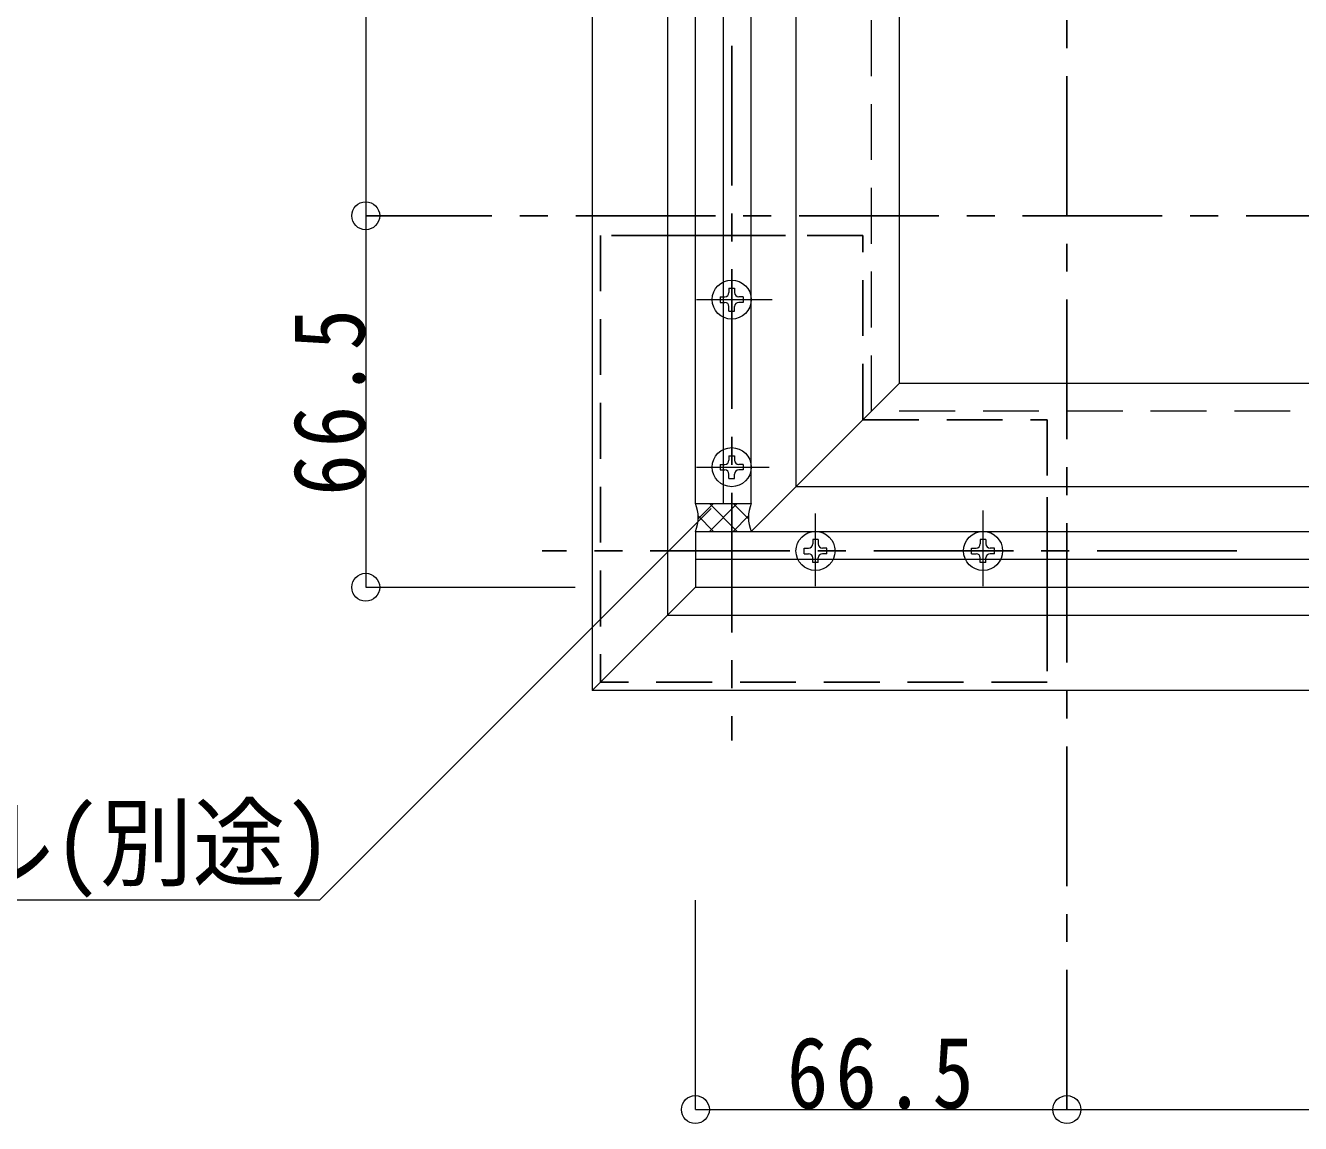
# Model space of a CAD drawing. Units: millimetres at full size, sheet at 1:5. Extents: x -1050 to 1050, y -742 to 742.
# Drawn here: x -338.4 to -110.2, y -414.3 to -217.7 of the extents above; entities that cross this region are included whole.
import ezdxf
from ezdxf.enums import TextEntityAlignment as Align

# ---------------------------------------------------------------- set-up
doc = ezdxf.new("R2010")
doc.units = ezdxf.units.MM
doc.header["$LTSCALE"] = 5
doc.linetypes.add('CHAIN1', pattern=[8, 5, -1, 1, -1])
doc.linetypes.add('DASHED2', pattern=[3, 2, -1])
doc.layers.add('0-0_通り芯', color=7, linetype='CHAIN1')
doc.layers.add('0-1_躯体', color=134, linetype='Continuous')
for name, color, linetype, lineweight in [('0-3_寸法', 54, 'Continuous', 20), ('0-4_手摺部材', 92, 'Continuous', 20), ('0-7_ガラス', 6, 'Continuous', 20), ('0-8_その他', 11, 'Continuous', 20), ('0-9_文字', 3, 'Continuous', 20)]:
    doc.layers.add(name, color=color, linetype=linetype, lineweight=lineweight)
doc.styles.add('ＭＳ ゴシック', font='')
doc.styles.get('ＭＳ ゴシック').set_extended_font_data('MS Gothic')

# ---------------------------------------------------------------- blocks, each defined once
blk = doc.blocks.new('dimension_origin')
at = {"color": 0, "linetype": 'Continuous', "lineweight": -2}
blk.add_circle((0, 0), 1.25, dxfattribs=at)

msp = doc.modelspace()

# ---------------------------------------------------------------- linework, layer by layer
at = {"layer": '0-0_通り芯'}
for p, q in [((-151.98, -411.793), (-151.98, -49.933)), ((-211.98, -221.371), (-211.98, -345.742)), ((905.098, -251.793), (-277.5, -251.793)), ((-121.558, -311.793), (-245.929, -311.793))]:
    msp.add_line(p, q, dxfattribs=at)
at = {"layer": '0-0_通り芯', "linetype": 'Continuous'}
for p, q in [((-181.98, -281.793), (-208.483, -308.296)), ((-218.483, -318.296), (-236.98, -336.793))]:
    msp.add_line(p, q, dxfattribs=at)
at = {"layer": '0-1_躯体', "linetype": 'DASHED2'}
for p, q in [((-235.48, -255.293), (-235.48, -335.293)), ((-223.48, -255.293), (-235.48, -255.293)), ((-155.48, -323.293), (-155.48, -335.293)), ((-155.48, -335.293), (-235.48, -335.293))]:
    msp.add_line(p, q, dxfattribs=at)
at = {"layer": '0-1_躯体'}
for p, q in [((-202.359, -255.293), (-223.48, -255.293)), ((-155.48, -302.171), (-155.48, -323.293))]:
    msp.add_line(p, q, dxfattribs=at)
at = {"layer": '0-1_躯体', "linetype": 'DASHED2'}
for points in [[(-188.48, -288.293), (-188.48, -255.293), (-202.359, -255.293)], [(-188.48, -288.293), (-155.48, -288.293), (-155.48, -302.171)]]:
    msp.add_lwpolyline(points, dxfattribs=at)
at = {"layer": '0-3_寸法'}
for p, q in [((-277.5, -101.793), (-277.5, -251.793)), ((-277.5, -251.793), (-277.5, -318.296)), ((-277.5, -318.296), (-240, -318.296)), ((-218.483, -411.793), (-218.483, -374.293)), ((-218.483, -411.793), (-151.98, -411.793)), ((-151.98, -411.793), (-1.98, -411.793))]:
    msp.add_line(p, q, dxfattribs=at)
at = {"layer": '0-4_手摺部材'}
for p, q in [((-236.98, -49.933), (-236.98, -336.793)), ((-181.98, -49.933), (-181.98, -281.793)), ((-223.483, -110.334), (-223.483, -323.296)), ((-200.48, -110.942), (-200.48, -300.293)), ((-212.48, -264.743), (-212.48, -265.543)), ((-214.03, -266.293), (-214.03, -267.293)), ((-214.03, -266.293), (-213.23, -266.293)), ((-209.93, -266.293), (-210.73, -266.293)), ((-209.93, -266.293), (-209.93, -267.293)), ((-214.03, -267.293), (-213.23, -267.293)), ((-212.48, -268.843), (-212.48, -268.043)), ((-212.48, -268.843), (-211.48, -268.843)), ((-211.48, -268.843), (-211.48, -268.043)), ((-209.93, -267.293), (-210.73, -267.293)), ((98.02, -281.793), (-181.98, -281.793)), ((-214.03, -296.293), (-214.03, -297.293)), ((-214.03, -296.293), (-213.23, -296.293)), ((-212.48, -294.743), (-212.48, -295.543)), ((-209.93, -296.293), (-210.73, -296.293)), ((-209.93, -296.293), (-209.93, -297.293)), ((-214.03, -297.293), (-213.23, -297.293)), ((-212.48, -298.843), (-212.48, -298.043)), ((-212.48, -298.843), (-211.48, -298.843)), ((-211.48, -298.843), (-211.48, -298.043)), ((-209.93, -297.293), (-210.73, -297.293)), ((-11.129, -300.293), (-200.48, -300.293)), ((-196.48, -309.743), (-197.48, -309.743)), ((-197.48, -309.743), (-197.48, -310.543)), ((-196.48, -309.743), (-196.48, -310.543)), ((-166.48, -309.743), (-167.48, -309.743)), ((-167.48, -309.743), (-167.48, -310.543)), ((-166.48, -309.743), (-166.48, -310.543)), ((-199.03, -312.293), (-199.03, -311.293)), ((-199.03, -311.293), (-198.23, -311.293)), ((-199.03, -312.293), (-198.23, -312.293)), ((-194.93, -312.293), (-195.73, -312.293)), ((-169.03, -312.293), (-169.03, -311.293)), ((-169.03, -311.293), (-168.23, -311.293)), ((-169.03, -312.293), (-168.23, -312.293)), ((-164.93, -312.293), (-165.73, -312.293)), ((-197.48, -313.843), (-197.48, -313.043)), ((-196.48, -313.843), (-197.48, -313.843)), ((-196.48, -313.843), (-196.48, -313.043)), ((-167.48, -313.843), (-167.48, -313.043)), ((-166.48, -313.843), (-167.48, -313.843)), ((-166.48, -313.843), (-166.48, -313.043)), ((-223.483, -323.296), (-11.021, -323.296)), ((98.02, -336.793), (-236.98, -336.793))]:
    msp.add_line(p, q, dxfattribs=at)
at = {"layer": '0-4_手摺部材', "linetype": 'DASHED2'}
for p, q in [((-186.98, -286.793), (-186.98, -49.933)), ((98.02, -286.793), (-186.98, -286.793))]:
    msp.add_line(p, q, dxfattribs=at)
at = {"layer": '0-4_手摺部材', "linetype": 'CHAIN1'}
for p, q in [((-218.275, -266.793), (-204.721, -266.793)), ((-218.309, -296.793), (-205.269, -296.793)), ((-196.98, -318.122), (-196.98, -305.082)), ((-166.98, -318.088), (-166.98, -304.534))]:
    msp.add_line(p, q, dxfattribs=at)
at = {"layer": '0-4_手摺部材'}
for points in [[(-212.48, -264.743), (-211.48, -264.743), (-211.48, -265.543)], [(-212.48, -294.743), (-211.48, -294.743), (-211.48, -295.543)], [(-194.93, -312.293), (-194.93, -311.293), (-195.73, -311.293)], [(-164.93, -312.293), (-164.93, -311.293), (-165.73, -311.293)]]:
    msp.add_lwpolyline(points, dxfattribs=at)
for centre in [(-211.98, -266.793), (-211.98, -296.793), (-196.98, -311.793), (-166.98, -311.793)]:
    msp.add_circle(centre, 3.5, dxfattribs=at)
for centre, start, end in [((-213.23, -265.543), 270, 360), ((-210.73, -265.543), 180, 270), ((-213.23, -268.043), 0, 90), ((-210.73, -268.043), 90, 180), ((-213.23, -295.543), 270, 360), ((-210.73, -295.543), 180, 270), ((-213.23, -298.043), 0, 90), ((-210.73, -298.043), 90, 180), ((-198.23, -310.543), 270, 360), ((-198.23, -313.043), 0, 90), ((-195.73, -310.543), 180, 270), ((-195.73, -313.043), 90, 180), ((-168.23, -310.543), 270, 360), ((-168.23, -313.043), 0, 90), ((-165.73, -310.543), 180, 270), ((-165.73, -313.043), 90, 180)]:
    msp.add_arc(centre, 0.75, start, end, dxfattribs=at)
at = {"layer": '0-7_ガラス'}
for p, q in [((-218.483, -303.296), (-218.483, -105.834)), ((-213.483, -105.834), (-213.483, -303.296)), ((-208.483, -303.296), (-208.483, -105.834)), ((-218.483, -303.296), (-208.483, -303.296)), ((-218.483, -308.296), (-6.021, -308.296)), ((-218.483, -308.296), (-218.483, -318.296)), ((-6.021, -313.296), (-218.483, -313.296)), ((-218.483, -318.296), (-6.021, -318.296))]:
    msp.add_line(p, q, dxfattribs=at)
at = {"layer": '0-8_その他'}
for p, q in [((-217.988, -306.058), (-215.225, -303.296)), ((-215.983, -308.296), (-210.983, -303.296)), ((-210.983, -308.296), (-215.983, -303.296)), ((-208.977, -306.058), (-211.74, -303.296)), ((-215.225, -308.296), (-217.988, -305.533)), ((-211.74, -308.296), (-208.977, -305.533))]:
    msp.add_line(p, q, dxfattribs=at)
for centre, start, end in [((-224.483, -305.796), 337.38014, 22.61986), ((-202.483, -305.796), 157.38014, 202.61986)]:
    msp.add_arc(centre, 6.5, start, end, dxfattribs=at)
at = {"layer": '0-9_文字'}
msp.add_lwpolyline([(-215.647, -304.165), (-285.775, -374.293), (-383.275, -374.293)], dxfattribs=at)

# ---------------------------------------------------------------- block references
at = {"layer": '0-3_寸法', "xscale": 2, "yscale": 2}
for p, rotation in [((-277.5, -251.793), 270), ((-277.5, -251.793), 90), ((-277.5, -318.296), 270), ((-218.483, -411.793), 180), ((-151.98, -411.793), 180)]:
    msp.add_blockref('dimension_origin', p, dxfattribs=dict(at, rotation=rotation))
msp.add_blockref('dimension_origin', (-151.98, -411.793), dxfattribs=at)

# ---------------------------------------------------------------- texts
at = {"layer": '0-3_寸法', "insert": (-277.5, -301.919), "char_height": 12.83, "attachment_point": 7, "rotation": 90, "style": 'ＭＳ ゴシック'}
msp.add_mtext('\\T1.17;\\W0.85;66.5', dxfattribs=at)
at = {"layer": '0-3_寸法', "insert": (-202.106, -411.793), "char_height": 12.83, "attachment_point": 7, "style": 'ＭＳ ゴシック'}
msp.add_mtext('\\T1.17;\\W0.85;66.5', dxfattribs=at)
at = {"layer": '0-9_文字', "style": 'ＭＳ ゴシック', "width": 0.95}
msp.add_text('シール(別途)', height=12.83, dxfattribs=at).set_placement((-383.275, -374.293), align=Align.BOTTOM_LEFT)

doc.saveas('drawing.dxf')
